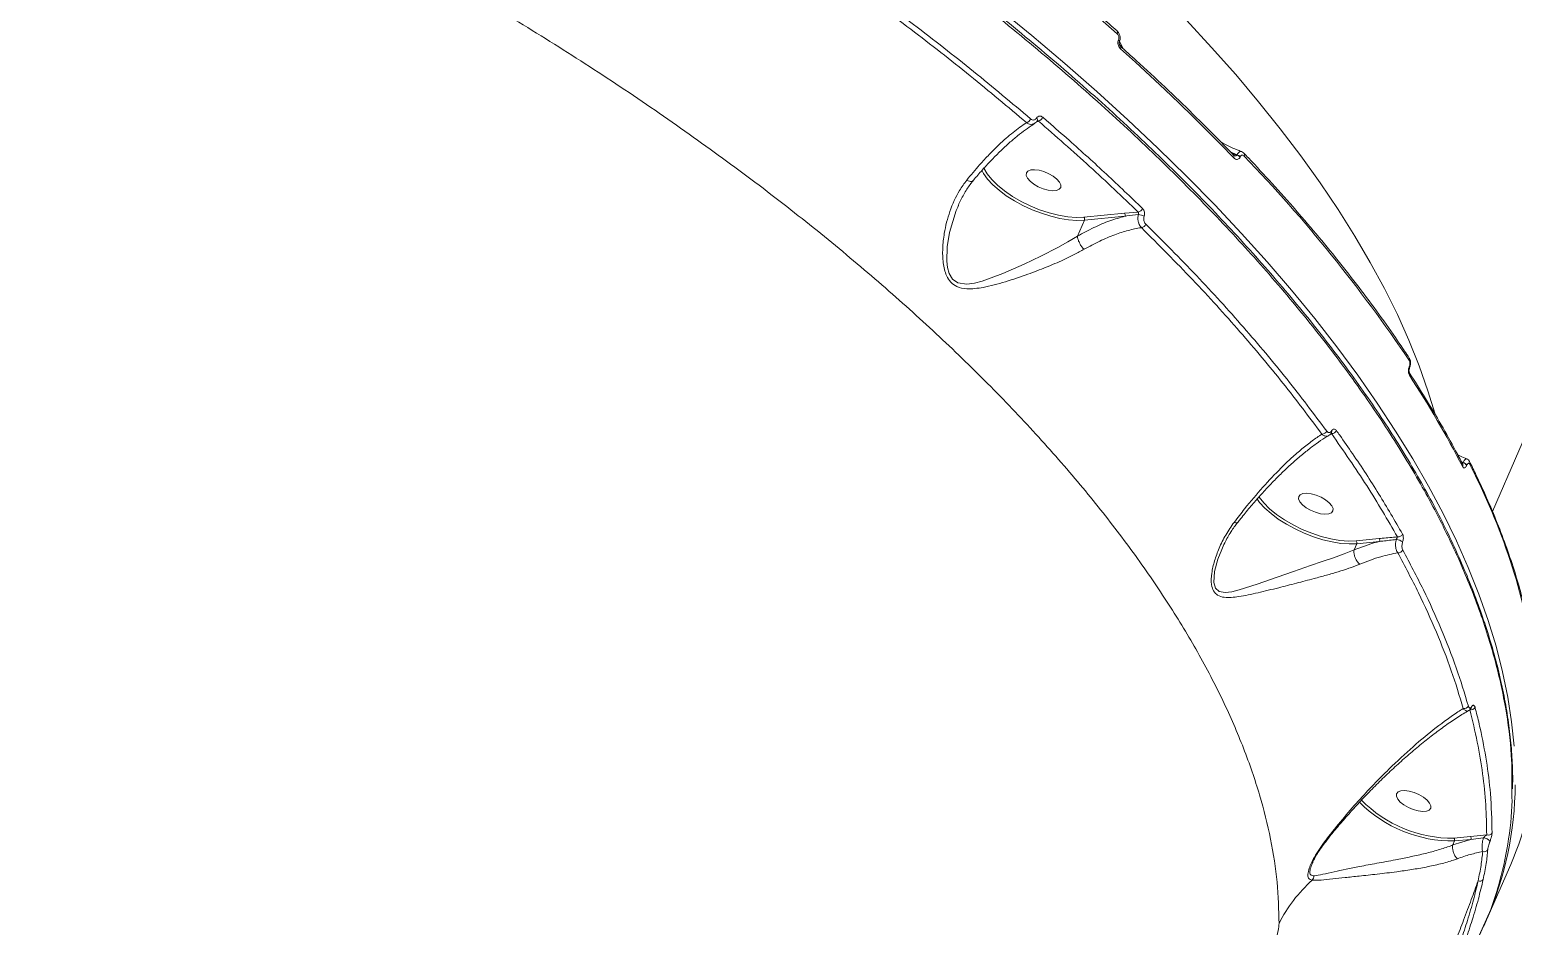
# Model space of a CAD drawing. Header units: millimetres. Extents: x -11024 to 8278, y -7837 to 5770.
# Drawn here: x 3873.3 to 4232.2, y 1298.4 to 1515.4 of the extents above; entities that cross this region are included whole.
import ezdxf

# ---------------------------------------------------------------- set-up
doc = ezdxf.new("R2010")
doc.units = ezdxf.units.MM
doc.layers.add('DIKOM_ОБЪЕКТ', color=7, linetype='Continuous')

msp = doc.modelspace()

# ---------------------------------------------------------------- linework, layer by layer
at = {"layer": 'DIKOM_ОБЪЕКТ', "color": 7, "linetype": 'Continuous', "lineweight": 15}
for p, q in [((4227.154, 1398.799), (4343.606, 1667.692)), ((4136.697, 1512.937), (4136.709, 1512.964)), ((4136.922, 1512.46), (4136.934, 1512.487)), ((4137.001, 1512.474), (4137.401, 1511.599)), ((4137.401, 1511.599), (4137.804, 1510.864)), ((4117.343, 1493.312), (4116.621, 1492.921)), ((4165.389, 1485.127), (4163.735, 1485.892)), ((4164.162, 1485.452), (4165.353, 1485.042)), ((4165.353, 1485.042), (4165.389, 1485.127)), ((4166.141, 1484.675), (4166.104, 1484.59)), ((4098.036, 1472.875), (4097.898, 1472.592)), ((4126.772, 1465.439), (4128.457, 1469.328)), ((4128.328, 1470.021), (4138.126, 1470.989)), ((4138.254, 1470.296), (4128.457, 1469.328)), ((4138.126, 1470.989), (4141.424, 1471.293)), ((4207.05, 1433.861), (4207.069, 1433.906)), ((4207.107, 1433.572), (4207.127, 1433.618)), ((4188.226, 1417.658), (4187.877, 1417.47)), ((4220.076, 1410.702), (4219.59, 1410.951)), ((4219.69, 1410.758), (4220.047, 1410.636)), ((4220.047, 1410.636), (4220.076, 1410.702)), ((4220.961, 1410.071), (4220.933, 1410.005)), ((4193.679, 1389.554), (4193.68, 1389.558)), ((4193.68, 1389.558), (4194.317, 1391.029)), ((4194.189, 1391.722), (4199.724, 1392.269)), ((4199.852, 1391.576), (4194.317, 1391.029)), ((4222.095, 1351.374), (4222.087, 1351.36)), ((4217.555, 1318.126), (4217.556, 1318.129)), ((4217.556, 1318.129), (4221.947, 1319.485)), ((4217.556, 1318.129), (4217.974, 1319.092)), ((4217.846, 1319.785), (4221.819, 1320.178)), ((4221.947, 1319.485), (4217.974, 1319.092)), ((4221.819, 1320.178), (4225.772, 1320.546)), ((4224.99, 1319.825), (4221.947, 1319.485)), ((4225.839, 1300.143), (4231.579, 1313.398)), ((4225.044, 1298.446), (4226.442, 1301.728)), ((4226.751, 1302.549), (4226.767, 1302.591))]:
    msp.add_line(p, q, dxfattribs=at)
at = {"layer": 'DIKOM_ОБЪЕКТ', "color": 7, "linetype": 'Continuous', "lineweight": 15, "flags": 128}
for points in [[(4136.383, 1514.429), (4130.904, 1519.24), (4125.306, 1524.034), (4119.589, 1528.81), (4113.758, 1533.566), (4107.814, 1538.299), (4101.76, 1543.008), (4095.597, 1547.69), (4089.33, 1552.344)], [(4107.502, 1520.727), (4115.726, 1514.001), (4123.718, 1507.235), (4131.472, 1500.435), (4138.981, 1493.607), (4146.238, 1486.757), (4153.238, 1479.891), (4159.974, 1473.013), (4166.441, 1466.13), (4172.634, 1459.249), (4178.547, 1452.373), (4184.175, 1445.511), (4189.513, 1438.666), (4194.557, 1431.845), (4199.304, 1425.054), (4203.747, 1418.298), (4207.885, 1411.583), (4211.714, 1404.915), (4215.229, 1398.3), (4218.429, 1391.742), (4221.311, 1385.248), (4223.872, 1378.822), (4226.11, 1372.471), (4228.023, 1366.2), (4229.609, 1360.013), (4230.868, 1353.917), (4231.798, 1347.916), (4232.399, 1342.015)], [(4153.126, 1517.685), (4159.227, 1511.106), (4165.05, 1504.529), (4170.59, 1497.961), (4175.841, 1491.408), (4180.8, 1484.876), (4185.461, 1478.372), (4189.82, 1471.9), (4193.873, 1465.468), (4197.616, 1459.081), (4201.045, 1452.745), (4204.158, 1446.466), (4206.952, 1440.25), (4209.423, 1434.103), (4211.57, 1428.03), (4213.297, 1422.374)], [(4164.562, 1484.402), (4161.349, 1487.713), (4158.074, 1491.021), (4154.739, 1494.327), (4151.343, 1497.63), (4147.887, 1500.93), (4144.372, 1504.225), (4140.799, 1507.514), (4137.168, 1510.798)], [(4116.903, 1494.024), (4116.988, 1493.916), (4117.054, 1493.808), (4117.099, 1493.703), (4117.121, 1493.604), (4117.121, 1493.514), (4117.098, 1493.435), (4117.087, 1493.413)], [(4128.457, 1469.328), (4126.64, 1469.268), (4124.645, 1469.408), (4122.516, 1469.746), (4120.299, 1470.274), (4118.04, 1470.981), (4115.789, 1471.852), (4113.595, 1472.867), (4111.504, 1474.006), (4109.561, 1475.243), (4107.809, 1476.552), (4106.284, 1477.905), (4105.021, 1479.272), (4104.046, 1480.624), (4103.619, 1481.394)], [(4104.101, 1482.034), (4104.162, 1481.896), (4104.943, 1480.54), (4106.05, 1479.148), (4107.458, 1477.751), (4109.133, 1476.384), (4111.034, 1475.08), (4113.116, 1473.87), (4115.329, 1472.782), (4117.62, 1471.844), (4119.934, 1471.077), (4122.215, 1470.499), (4124.409, 1470.126), (4126.463, 1469.965), (4128.328, 1470.021)], [(4114.432, 1480.743), (4114.405, 1480.153), (4114.716, 1479.469), (4115.339, 1478.746), (4116.225, 1478.044), (4117.302, 1477.418), (4118.482, 1476.921), (4119.669, 1476.591), (4120.768, 1476.455), (4121.69, 1476.526), (4122.36, 1476.796), (4122.723, 1477.245), (4122.75, 1477.835), (4122.44, 1478.519), (4121.816, 1479.241), (4120.93, 1479.944), (4119.854, 1480.569), (4118.674, 1481.067), (4117.486, 1481.397), (4116.387, 1481.532), (4115.465, 1481.462), (4114.796, 1481.192), (4114.432, 1480.743)], [(4097.898, 1472.592), (4097.46, 1471.696), (4095.853, 1466.323), (4095.283, 1462.85), (4095.188, 1459.367), (4095.361, 1457.861), (4095.743, 1456.441), (4096.583, 1455.006), (4097.845, 1454.132), (4100.049, 1453.847), (4101.863, 1454.104), (4103.703, 1454.59), (4108.712, 1456.416), (4113.85, 1458.69), (4117.951, 1460.638), (4122.016, 1462.712), (4124.454, 1464.051), (4126.769, 1465.432), (4126.771, 1465.433), (4126.771, 1465.433)], [(4194.317, 1391.029), (4192.493, 1390.969), (4190.491, 1391.111), (4188.353, 1391.452), (4186.126, 1391.984), (4183.86, 1392.697), (4181.601, 1393.574), (4179.401, 1394.596), (4177.305, 1395.742), (4175.361, 1396.986), (4173.61, 1398.302), (4172.089, 1399.661), (4170.833, 1401.033), (4170.16, 1401.933)], [(4170.684, 1402.419), (4170.762, 1402.302), (4171.86, 1400.905), (4173.262, 1399.503), (4174.934, 1398.13), (4176.836, 1396.818), (4178.921, 1395.601), (4181.14, 1394.506), (4183.438, 1393.561), (4185.76, 1392.788), (4188.051, 1392.206), (4190.254, 1391.829), (4192.316, 1391.667), (4194.189, 1391.722)], [(4180.293, 1402.444), (4180.266, 1401.854), (4180.576, 1401.17), (4181.2, 1400.448), (4182.086, 1399.745), (4183.162, 1399.12), (4184.342, 1398.622), (4185.53, 1398.292), (4186.629, 1398.157), (4187.55, 1398.227), (4188.22, 1398.497), (4188.583, 1398.946), (4188.611, 1399.536), (4188.3, 1400.22), (4187.677, 1400.943), (4186.791, 1401.645), (4185.714, 1402.271), (4184.534, 1402.768), (4183.347, 1403.098), (4182.248, 1403.234), (4181.326, 1403.163), (4180.656, 1402.893), (4180.293, 1402.444)], [(4161.675, 1389.59), (4160.749, 1387.268), (4159.962, 1384.3), (4159.782, 1381.675), (4160.166, 1380.292), (4161.019, 1379.479), (4162.543, 1379.209), (4164.143, 1379.405), (4165.852, 1379.832), (4170.25, 1381.252), (4175.044, 1382.951), (4179.034, 1384.335), (4183.18, 1385.747), (4185.957, 1386.688), (4188.702, 1387.638), (4191.287, 1388.584), (4193.678, 1389.554), (4193.679, 1389.554), (4193.679, 1389.554)], [(4203.95, 1330.507), (4203.922, 1329.917), (4204.233, 1329.233), (4204.856, 1328.51), (4205.742, 1327.808), (4206.819, 1327.183), (4207.998, 1326.685), (4209.186, 1326.355), (4210.285, 1326.22), (4211.207, 1326.29), (4211.877, 1326.56), (4212.24, 1327.009), (4212.267, 1327.599), (4211.957, 1328.283), (4211.333, 1329.005), (4210.447, 1329.708), (4209.371, 1330.333), (4208.191, 1330.831), (4207.003, 1331.161), (4205.904, 1331.296), (4204.982, 1331.226), (4204.313, 1330.956), (4203.95, 1330.507)], [(4226.442, 1301.728), (4218.732, 1284.431), (4210.688, 1267.282), (4202.311, 1250.286), (4193.604, 1233.448), (4184.569, 1216.774), (4175.21, 1200.268), (4165.529, 1183.935), (4155.529, 1167.781), (4145.214, 1151.81), (4134.585, 1136.027), (4123.647, 1120.436), (4112.403, 1105.044), (4100.856, 1089.853), (4089.01, 1074.869), (4076.868, 1060.097)], [(4077.177, 1060.918), (4089.319, 1075.69), (4101.165, 1090.674), (4112.712, 1105.865), (4123.956, 1121.258), (4134.894, 1136.848), (4145.523, 1152.631), (4155.838, 1168.602), (4165.838, 1184.756), (4175.519, 1201.089), (4184.878, 1217.595), (4193.912, 1234.27), (4202.619, 1251.107), (4210.997, 1268.103), (4219.041, 1285.252), (4226.751, 1302.549)], [(4226.449, 1301.856), (4226.454, 1301.815), (4226.442, 1301.728)], [(4226.455, 1301.761), (4226.5, 1301.916), (4226.515, 1302.007)]]:
    msp.add_lwpolyline(points, dxfattribs=at)
at = {"layer": 'DIKOM_ОБЪЕКТ', "color": 7, "linetype": 'Continuous', "lineweight": 15}
for centre, radius, start, end in [((4135.901, 1514.744), 0.575, 326.8728, 37.6773), ((4136.46, 1512.534), 0.467, 350.74301, 59.58766), ((4136.469, 1512.559), 0.471, 351.34614, 59.37089), ((4136.692, 1511.113), 0.571, 326.58742, 38.12142), ((4113.965, 1494.448), 1.615, 288.019, 337.22288), ((4116.921, 1494.825), 1.57, 285.58167, 337.57993), ((4164.015, 1484.711), 0.628, 330.56439, 36.03625), ((4164.751, 1483.19), 1.947, 45.97522, 71.99574), ((4164.788, 1483.276), 1.946, 45.95179, 71.99247), ((4166.598, 1485.106), 0.607, 329.3264, 37.38999), ((3906.367, 1233.542), 362.106, 33.85956, 43.93713), ((4141.18, 1472.718), 1.445, 279.70418, 337.01212), ((4127.865, 1469.577), 0.642, 337.19608, 43.78123), ((4137.663, 1470.545), 0.641, 337.16318, 43.81413), ((4141.554, 1468.159), 2.501, 57.27826, 90.79974), ((4141.958, 1468.948), 1.462, 281.35777, 336.58541), ((4206.445, 1435.599), 0.689, 333.59746, 30.67853), ((4206.444, 1432.096), 0.687, 333.48801, 30.59092), ((4206.813, 1433.664), 0.308, 342.24974, 39.82772), ((4206.832, 1433.709), 0.309, 342.78665, 39.72401), ((4002.379, 1297.805), 244.634, 27.19797, 33.20895), ((4185.904, 1418.811), 1.274, 270.03507, 335.0771), ((4187.856, 1418.102), 0.435, 335.09779, 31.79062), ((4188.281, 1418.916), 1.259, 267.53336, 335.25563), ((4219.613, 1409.089), 1.607, 34.76286, 74.31658), ((4219.64, 1409.153), 1.609, 34.78805, 74.29139), ((4220.949, 1410.633), 0.711, 334.39764, 25.91171), ((4219.312, 1409.927), 0.72, 334.73448, 25.57475), ((4083.327, 1338.238), 155.928, 8.87072, 27.53639), ((4204.334, 1393.873), 1.199, 262.6193, 334.39539), ((4193.725, 1391.278), 0.642, 337.1838, 43.75538), ((4199.26, 1391.825), 0.642, 337.19908, 43.74009), ((4203.795, 1389.397), 2.625, 51.16822, 87.67301), ((4204.381, 1390.015), 1.2, 264.36243, 334.17203), ((4220.355, 1352.238), 1.114, 257.51128, 333.14112), ((4221.951, 1351.944), 1.109, 254.94438, 333.20662), ((4221.741, 1351.546), 0.394, 334.12164, 6.81189), ((4154.621, 1346.436), 83.75, 336.76594, 356.06344), ((4147.784, 1333.517), 84.89, 336.84956, 359.42364), ((4217.487, 1350.656), 31.567, 224.55318, 270.88287), ((4217.324, 1350.236), 30.455, 224.05111, 270.98158), ((4226.134, 1321.524), 1.042, 249.69154, 332.63932), ((4217.382, 1319.341), 0.642, 337.1838, 43.75538), ((4221.355, 1319.734), 0.642, 337.17905, 43.76013), ((4224.813, 1317.46), 2.372, 42.16749, 85.73667), ((4225.139, 1317.515), 1.035, 250.66234, 330.5748), ((4181.418, 1311.162), 2.636, 323.56019, 349.31287), ((4207.191, 1283.261), 35.397, 131.92794, 153.39872), ((4224.097, 1310.366), 1.021, 246.25415, 322.47578), ((4225.829, 1302.938), 1, 336.53088, 339.70003)]:
    msp.add_arc(centre, radius, start, end, dxfattribs=at)
for points, knots in [([(4231.852, 1331.422), (4231.866, 1334.21), (4231.897, 1340.728), (4230.47, 1351.463), (4227.796, 1363.502), (4223.861, 1375.769), (4218.758, 1388.199), (4212.541, 1400.747), (4205.112, 1413.616), (4196.443, 1426.775), (4186.536, 1440.183), (4175.608, 1453.547), (4163.721, 1466.821), (4150.957, 1479.963), (4137.106, 1493.187), (4122.172, 1506.451), (4106.181, 1519.707), (4089.68, 1532.511), (4072.778, 1544.834), (4055.586, 1556.661), (4037.619, 1568.332), (4018.905, 1579.802), (3999.489, 1591.03), (3979.526, 1601.917), (3959.067, 1612.424), (3938.174, 1622.516), (3916.774, 1632.22), (3894.921, 1641.484), (3872.682, 1650.266), (3850.546, 1658.372), (3828.588, 1665.789), (3806.874, 1672.522), (3785.051, 1678.678), (3763.191, 1684.217), (3741.379, 1689.085), (3721.343, 1692.987), (3708.752, 1694.997), (3703.183, 1695.886)], [0, 0, 0, 0, 0.0220395, 0.0515327, 0.0810498, 0.110543, 0.1392036, 0.1678862, 0.1965469, 0.2260401, 0.2555572, 0.2850504, 0.3137111, 0.3423938, 0.3710544, 0.4005474, 0.4300647, 0.4595577, 0.4871864, 0.514835, 0.5424636, 0.5708353, 0.5992285, 0.6276002, 0.656261, 0.6849437, 0.7136043, 0.7430976, 0.7726147, 0.8021081, 0.8307687, 0.8594515, 0.8881121, 0.9176055, 0.9471227, 0.9766159, 1, 1, 1, 1]), ([(4232.029, 1331.689), (4232.047, 1332.883), (4232.093, 1335.863), (4231.828, 1340.74), (4231.276, 1346.302), (4230.417, 1351.962), (4229.265, 1357.717), (4227.815, 1363.569), (4226.067, 1369.522), (4224.02, 1375.569), (4221.684, 1381.692), (4219.064, 1387.865), (4216.17, 1394.069), (4213.004, 1400.303), (4209.564, 1406.568), (4205.851, 1412.866), (4201.864, 1419.2), (4197.603, 1425.572), (4193.065, 1431.982), (4188.251, 1438.433), (4183.156, 1444.926), (4177.782, 1451.463), (4172.142, 1458.026), (4166.259, 1464.588), (4160.152, 1471.125), (4153.832, 1477.628), (4147.295, 1484.102), (4140.54, 1490.549), (4133.564, 1496.972), (4126.365, 1503.372), (4118.943, 1509.751), (4111.295, 1516.11), (4103.417, 1522.452), (4095.307, 1528.779), (4086.98, 1535.079), (4078.473, 1541.324), (4069.814, 1547.49), (4061.017, 1553.57), (4052.076, 1559.569), (4042.99, 1565.488), (4033.758, 1571.327), (4024.38, 1577.086), (4014.858, 1582.765), (4005.19, 1588.365), (3995.378, 1593.884), (3985.419, 1599.323), (3975.325, 1604.677), (3965.123, 1609.93), (3954.844, 1615.066), (3944.51, 1620.074), (3934.124, 1624.954), (3923.686, 1629.705), (3913.195, 1634.327), (3902.652, 1638.822), (3892.057, 1643.189), (3881.411, 1647.427), (3870.712, 1651.537), (3859.962, 1655.518), (3849.165, 1659.368), (3838.346, 1663.079), (3827.538, 1666.639), (3816.771, 1670.037), (3806.052, 1673.271), (3795.38, 1676.344), (3784.755, 1679.254), (3774.176, 1682.002), (3763.644, 1684.587), (3753.159, 1687.011), (3742.722, 1689.272), (3732.332, 1691.372), (3721.994, 1693.303), (3712.425, 1694.964), (3706.349, 1695.9), (3703.665, 1696.313)], [0, 0, 0, 0, 0.0094077, 0.0234759, 0.0375496, 0.0516398, 0.0657619, 0.0799312, 0.0941627, 0.1084717, 0.1228261, 0.1371271, 0.1513569, 0.1655334, 0.1796719, 0.1937879, 0.2078976, 0.2220155, 0.2361532, 0.2503267, 0.264552, 0.2788449, 0.2932013, 0.3075359, 0.3217851, 0.3359737, 0.3501177, 0.3642335, 0.378337, 0.3924445, 0.4065668, 0.4207201, 0.43492, 0.4491828, 0.4635204, 0.477859, 0.4920988, 0.5062929, 0.5204522, 0.5345889, 0.5487143, 0.5628396, 0.5769742, 0.5911282, 0.6053129, 0.6195398, 0.6338199, 0.6481184, 0.6623743, 0.6765814, 0.6907509, 0.7048943, 0.7190234, 0.7331492, 0.7472821, 0.7614309, 0.7756066, 0.7898213, 0.8040855, 0.8183882, 0.8326642, 0.8468852, 0.8610655, 0.8752172, 0.8893511, 0.9034786, 0.9176113, 0.9317562, 0.9459252, 0.9601293, 0.9743798, 0.9886794, 1, 1, 1, 1]), ([(4175.541, 1299.111), (4175.457, 1302.436), (4175.29, 1309.088), (4173.651, 1319.502), (4170.978, 1330.298), (4167.131, 1341.491), (4162.122, 1353.039), (4156.055, 1364.691), (4148.979, 1376.404), (4140.958, 1388.136), (4131.862, 1400.075), (4121.678, 1412.19), (4110.414, 1424.441), (4098.316, 1436.561), (4085.444, 1448.511), (4071.874, 1460.257), (4057.388, 1471.987), (4041.999, 1483.659), (4025.738, 1495.229), (4008.953, 1506.448), (3991.715, 1517.286), (3974.097, 1527.721), (3955.825, 1537.916), (3936.934, 1547.824), (3917.477, 1557.403), (3897.863, 1566.449), (3878.161, 1574.942), (3858.442, 1582.876), (3838.401, 1590.372), (3818.097, 1597.382), (3797.592, 1603.873), (3778.756, 1609.282), (3761.609, 1613.792), (3751.331, 1616.2), (3746.187, 1617.405)], [0, 0, 0, 0, 0.0311783, 0.0623808, 0.0935593, 0.1256441, 0.1577551, 0.18984, 0.22102, 0.2522242, 0.2834046, 0.3154896, 0.3476008, 0.3796861, 0.4108888, 0.4421158, 0.4733187, 0.5054255, 0.5375585, 0.5696654, 0.6009196, 0.6321977, 0.6634522, 0.6956101, 0.7277938, 0.7599519, 0.791284, 0.8226406, 0.8539727, 0.8862091, 0.9184709, 0.9507073, 0.9753303, 1, 1, 1, 1]), ([(4136.356, 1515.095), (4135.08, 1516.224), (4131.378, 1519.499), (4125.086, 1524.897), (4117.415, 1531.276), (4109.537, 1537.616), (4101.461, 1543.913), (4094.701, 1549.028), (4090.619, 1552.038), (4089.343, 1552.978)], [0, 0, 0, 0, 0.08798406, 0.25518813, 0.42239023, 0.58958426, 0.75677315, 0.92395829, 1, 1, 1, 1]), ([(4048.272, 1544.296), (4051.045, 1542.436), (4059.157, 1536.995), (4072.207, 1527.814), (4087.236, 1516.674), (4101.74, 1505.345), (4110.882, 1497.663), (4115.453, 1493.823)], [0, 0, 0, 0, 0.1144529, 0.3347646, 0.5550749, 0.7775377, 1, 1, 1, 1]), ([(4114.464, 1492.912), (4109.948, 1496.707), (4100.917, 1504.297), (4086.503, 1515.566), (4071.468, 1526.72), (4058.348, 1535.952), (4050.204, 1541.415), (4047.437, 1543.271)], [0, 0, 0, 0, 0.2203099, 0.4406204, 0.6630833, 0.885546, 1, 1, 1, 1]), ([(4136.922, 1512.493), (4136.942, 1512.53), (4137.066, 1512.757), (4137.132, 1513.279), (4137.054, 1514.008), (4136.785, 1514.664), (4136.469, 1514.955), (4136.34, 1515.074)], [0, 0, 0, 0, 0.0449901, 0.2790587, 0.5332939, 0.8099073, 1, 1, 1, 1]), ([(4136.709, 1512.964), (4136.741, 1513.06), (4136.804, 1513.252), (4136.802, 1513.589), (4136.726, 1513.924), (4136.582, 1514.222), (4136.446, 1514.363), (4136.383, 1514.429)], [0, 0, 0, 0, 0.1951873, 0.390052, 0.593294, 0.8110912, 1, 1, 1, 1]), ([(4137.168, 1510.798), (4137.076, 1510.894), (4136.88, 1511.099), (4136.671, 1511.531), (4136.559, 1512.019), (4136.555, 1512.513), (4136.65, 1512.796), (4136.697, 1512.937)], [0, 0, 0, 0, 0.1890387, 0.4045541, 0.6068871, 0.8033807, 1, 1, 1, 1]), ([(4137.138, 1511.473), (4137.122, 1511.486), (4137.081, 1511.52), (4136.983, 1511.667), (4136.905, 1511.872), (4136.869, 1512.078), (4136.869, 1512.251), (4136.893, 1512.384), (4136.913, 1512.436), (4136.922, 1512.459)], [0, 0, 0, 0, 0.1192049, 0.3199208, 0.5084459, 0.6576818, 0.784606, 0.9005658, 1, 1, 1, 1]), ([(4136.981, 1511.693), (4137.091, 1511.682), (4137.251, 1511.665), (4137.365, 1511.615), (4137.401, 1511.599)], [0, 0, 0, 0, 0.685546, 1, 1, 1, 1]), ([(4164.523, 1485.08), (4163.419, 1486.222), (4160.217, 1489.533), (4154.736, 1495.008), (4148.004, 1501.497), (4142.112, 1506.982), (4138.434, 1510.299), (4137.141, 1511.465)], [0, 0, 0, 0, 0.1293327, 0.3751352, 0.6209371, 0.8667235, 1, 1, 1, 1]), ([(4115.453, 1493.823), (4115.576, 1493.737), (4115.821, 1493.566), (4116.227, 1493.527), (4116.595, 1493.661), (4116.806, 1493.872), (4116.893, 1494.008), (4116.903, 1494.024)], [0, 0, 0, 0, 0.2486982, 0.497539, 0.7389242, 0.9703117, 1, 1, 1, 1]), ([(4116.415, 1492.74), (4116.611, 1492.873), (4116.879, 1493.054), (4117.023, 1493.348), (4117.062, 1493.427)], [0, 0, 0, 0, 0.7310739, 1, 1, 1, 1]), ([(4116.903, 1494.024), (4117.002, 1494.149), (4117.194, 1494.392), (4117.59, 1494.524), (4118, 1494.487), (4118.249, 1494.313), (4118.373, 1494.226)], [0, 0, 0, 0, 0.2591807, 0.502102, 0.7510805, 1, 1, 1, 1]), ([(4117.083, 1493.404), (4117.09, 1493.416), (4117.105, 1493.44), (4117.102, 1493.435), (4117.1, 1493.433)], [0, 0, 0, 0, 0.4738893, 1, 1, 1, 1]), ([(4117.343, 1493.312), (4117.318, 1493.349), (4117.269, 1493.421), (4117.181, 1493.464), (4117.119, 1493.437), (4117.093, 1493.425)], [0, 0, 0, 0, 0.3759931, 0.7339196, 1, 1, 1, 1]), ([(4141.424, 1471.293), (4137.577, 1474.975), (4129.875, 1482.346), (4121.523, 1489.654), (4117.343, 1493.312)], [0, 0, 0, 0, 0.4994521, 1, 1, 1, 1]), ([(4118.373, 1494.226), (4118.802, 1493.855), (4120.95, 1491.999), (4126.176, 1487.406), (4133.887, 1480.425), (4139.635, 1474.911), (4142.511, 1472.153)], [0, 0, 0, 0, 0.0507653, 0.2538559, 0.6266962, 1, 1, 1, 1]), ([(4099.977, 1479.001), (4101.018, 1480.255), (4102.853, 1482.465), (4105.452, 1485.269), (4108.186, 1487.996), (4111.278, 1490.741), (4113.394, 1492.183), (4114.464, 1492.912)], [0, 0, 0, 0, 0.2022582, 0.3564052, 0.5119908, 0.7532478, 1, 1, 1, 1]), ([(4101.499, 1478.83), (4101.624, 1478.983), (4102.455, 1479.999), (4103.997, 1481.74), (4106.115, 1484.028), (4108.218, 1486.134), (4110.283, 1488.051), (4112.289, 1489.76), (4114.193, 1491.214), (4115.562, 1492.172), (4116.242, 1492.562), (4116.372, 1492.636)], [0, 0, 0, 0, 0.02341713, 0.15549189, 0.28908789, 0.42404339, 0.56002971, 0.6965649, 0.83287884, 0.96816285, 1, 1, 1, 1]), ([(4116.337, 1492.714), (4116.173, 1492.636), (4115.801, 1492.458), (4115.125, 1492.519), (4114.684, 1492.781), (4114.464, 1492.912)], [0, 0, 0, 0, 0.2837088, 0.6434272, 1, 1, 1, 1]), ([(4166.453, 1485.924), (4166.258, 1485.998), (4164.719, 1486.584), (4163.056, 1487.349), (4161.649, 1488.119), (4161.485, 1488.209)], [0, 0, 0, 0, 0.1138997, 0.8968291, 1, 1, 1, 1]), ([(4165.389, 1485.127), (4165.427, 1485.2), (4165.55, 1485.442), (4165.796, 1485.754), (4166.117, 1485.946), (4166.346, 1485.996), (4166.443, 1485.914), (4166.447, 1485.91)], [0, 0, 0, 0, 0.1225423, 0.4033068, 0.6724191, 0.9838408, 1, 1, 1, 1]), ([(4167.07, 1485.462), (4167.018, 1485.523), (4166.849, 1485.722), (4166.61, 1485.827), (4166.444, 1485.899)], [0, 0, 0, 0, 0.3080806, 1, 1, 1, 1]), ([(4164.609, 1485.006), (4164.611, 1485.003), (4164.614, 1484.997), (4164.55, 1485.061), (4164.519, 1485.093)], [0, 0, 0, 0, 0.5108417, 1, 1, 1, 1]), ([(4166.104, 1484.59), (4166.077, 1484.534), (4165.984, 1484.341), (4165.753, 1484.109), (4165.4, 1483.988), (4164.978, 1484.05), (4164.709, 1484.278), (4164.562, 1484.402)], [0, 0, 0, 0, 0.0796417, 0.2757724, 0.4707665, 0.7105473, 1, 1, 1, 1]), ([(4164.625, 1485.001), (4164.724, 1484.97), (4164.9, 1484.914), (4165.115, 1484.903), (4165.247, 1484.938), (4165.317, 1484.98), (4165.342, 1485.024), (4165.353, 1485.042)], [0, 0, 0, 0, 0.3817408, 0.6808249, 0.8045927, 0.9179131, 1, 1, 1, 1]), ([(4167.12, 1484.796), (4167.022, 1484.879), (4166.85, 1485.026), (4166.581, 1485.063), (4166.363, 1484.983), (4166.218, 1484.835), (4166.159, 1484.712), (4166.141, 1484.675)], [0, 0, 0, 0, 0.302592, 0.5346217, 0.725422, 0.9170226, 1, 1, 1, 1]), ([(4207.037, 1435.951), (4206.288, 1437.075), (4204.116, 1440.334), (4200.315, 1445.754), (4195.548, 1452.214), (4190.514, 1458.694), (4185.222, 1465.19), (4179.676, 1471.697), (4173.979, 1478.095), (4169.724, 1482.688), (4167.427, 1485.11), (4167.08, 1485.475)], [0, 0, 0, 0, 0.0688533, 0.1997285, 0.3306026, 0.4614718, 0.5923357, 0.7231932, 0.8540441, 0.9780028, 1, 1, 1, 1]), ([(4128.404, 1462.267), (4127.616, 1461.832), (4126.026, 1460.954), (4122.928, 1459.485), (4119.143, 1457.871), (4114.401, 1456.063), (4109.276, 1454.336), (4105.038, 1453.194), (4101.958, 1452.731), (4099.791, 1452.648), (4097.737, 1453.035), (4096.063, 1454.233), (4094.848, 1456.182), (4094.189, 1459.039), (4094.103, 1462.524), (4094.563, 1466.749), (4095.802, 1471.543), (4097.722, 1475.879), (4099.389, 1478.186), (4099.977, 1479.001)], [0, 0, 0, 0, 0.0443375, 0.0895889, 0.1599537, 0.2324671, 0.3225, 0.4152103, 0.4503598, 0.4859304, 0.5329423, 0.5664263, 0.5998052, 0.6530994, 0.7102638, 0.7686674, 0.8578793, 0.9497918, 1, 1, 1, 1]), ([(4097.867, 1472.62), (4097.946, 1472.829), (4098.377, 1473.976), (4099.416, 1475.856), (4100.555, 1477.726), (4101.338, 1478.619), (4101.512, 1478.817)], [0, 0, 0, 0, 0.0907013, 0.4987146, 0.8887007, 1, 1, 1, 1]), ([(4099.977, 1479.001), (4100.001, 1478.989), (4100.239, 1478.87), (4100.678, 1478.707), (4101.2, 1478.65), (4101.392, 1478.778), (4101.487, 1478.842)], [0, 0, 0, 0, 0.0348349, 0.349241, 0.6752838, 1, 1, 1, 1]), ([(4142.511, 1472.153), (4142.53, 1472.133), (4142.646, 1472.015), (4142.827, 1471.731), (4142.973, 1471.26), (4143.013, 1470.742), (4142.942, 1470.423), (4142.907, 1470.264)], [0, 0, 0, 0, 0.048837, 0.2870815, 0.5249513, 0.7625187, 1, 1, 1, 1]), ([(4126.772, 1465.439), (4128.083, 1466.156), (4130.723, 1467.601), (4134.583, 1469.223), (4137.057, 1469.946), (4138.254, 1470.296)], [0, 0, 0, 0, 0.3372082, 0.6791366, 1, 1, 1, 1]), ([(4141.519, 1470.661), (4140.578, 1470.563), (4139.489, 1470.45), (4138.401, 1470.314), (4138.254, 1470.296)], [0, 0, 0, 0, 0.86495698, 1, 1, 1, 1]), ([(4142.245, 1467.515), (4142.212, 1467.548), (4142.016, 1467.743), (4141.704, 1468.214), (4141.443, 1469.001), (4141.357, 1469.863), (4141.465, 1470.395), (4141.519, 1470.661)], [0, 0, 0, 0, 0.0479752, 0.2861657, 0.5242632, 0.7620547, 1, 1, 1, 1]), ([(4141.519, 1470.661), (4141.533, 1470.714), (4141.56, 1470.821), (4141.555, 1470.994), (4141.516, 1471.151), (4141.464, 1471.246), (4141.43, 1471.286), (4141.424, 1471.293)], [0, 0, 0, 0, 0.23681836, 0.47439837, 0.71244598, 0.95087743, 1, 1, 1, 1]), ([(4142.907, 1470.264), (4142.871, 1470.104), (4142.799, 1469.783), (4142.839, 1469.263), (4142.985, 1468.789), (4143.164, 1468.504), (4143.279, 1468.387), (4143.299, 1468.367)], [0, 0, 0, 0, 0.2377152, 0.4754672, 0.713734, 0.9520292, 1, 1, 1, 1]), ([(4143.299, 1468.367), (4147.448, 1464.211), (4155.745, 1455.898), (4167.097, 1443.362), (4177.687, 1430.799), (4183.935, 1422.449), (4187.06, 1418.274)], [0, 0, 0, 0, 0.2485963, 0.4971892, 0.7485932, 1, 1, 1, 1]), ([(4126.771, 1465.433), (4126.771, 1465.434), (4126.771, 1465.436), (4126.772, 1465.438), (4126.772, 1465.439)], [0, 0, 0, 0, 0.64364398, 1, 1, 1, 1]), ([(4128.404, 1462.267), (4128.375, 1462.293), (4128.249, 1462.407), (4127.951, 1462.722), (4127.528, 1463.294), (4127.126, 1464.043), (4126.843, 1464.803), (4126.795, 1465.223), (4126.771, 1465.433)], [0, 0, 0, 0, 0.035061, 0.1553027, 0.3664577, 0.5776333, 0.7887874, 1, 1, 1, 1]), ([(4142.245, 1467.515), (4142.207, 1467.509), (4141.16, 1467.343), (4139.041, 1466.887), (4135.699, 1465.815), (4132.134, 1464.327), (4129.653, 1462.957), (4128.404, 1462.267)], [0, 0, 0, 0, 0.0088979, 0.2417889, 0.4772787, 0.7368301, 1, 1, 1, 1]), ([(4185.905, 1417.537), (4182.824, 1421.656), (4176.662, 1429.893), (4166.153, 1442.379), (4154.801, 1454.934), (4146.431, 1463.321), (4142.245, 1467.515)], [0, 0, 0, 0, 0.2485942, 0.4971904, 0.7485945, 1, 1, 1, 1]), ([(4207.126, 1433.616), (4207.126, 1433.617), (4207.232, 1433.828), (4207.357, 1434.341), (4207.362, 1435.125), (4207.238, 1435.679), (4207.051, 1435.913), (4207.026, 1435.944)], [0, 0, 0, 0, 0.0006851, 0.3035044, 0.6108909, 0.9486552, 1, 1, 1, 1]), ([(4207.059, 1431.79), (4207.003, 1431.897), (4206.893, 1432.112), (4206.822, 1432.575), (4206.835, 1433.078), (4206.92, 1433.526), (4207.013, 1433.766), (4207.05, 1433.861)], [0, 0, 0, 0, 0.2150635, 0.4300315, 0.6447186, 0.8592293, 1, 1, 1, 1]), ([(4207.035, 1432.448), (4207.034, 1432.449), (4207.033, 1432.45), (4207.007, 1432.519), (4206.98, 1432.652), (4206.966, 1432.851), (4206.979, 1433.097), (4207.025, 1433.342), (4207.078, 1433.509), (4207.104, 1433.562), (4207.107, 1433.569)], [0, 0, 0, 0, 0.08394232, 0.19489452, 0.33376629, 0.47419744, 0.6404369, 0.81920142, 0.9761341, 1, 1, 1, 1]), ([(4219.962, 1410.238), (4219.394, 1411.335), (4217.747, 1414.518), (4214.803, 1419.824), (4211.081, 1426.129), (4208.376, 1430.352), (4207.035, 1432.446)], [0, 0, 0, 0, 0.14990446, 0.43480174, 0.71971115, 1, 1, 1, 1]), ([(4207.069, 1433.906), (4207.094, 1433.971), (4207.157, 1434.132), (4207.214, 1434.433), (4207.221, 1434.769), (4207.173, 1435.078), (4207.099, 1435.221), (4207.062, 1435.293)], [0, 0, 0, 0, 0.14223024, 0.35705561, 0.57164459, 0.7857121, 1, 1, 1, 1]), ([(4187.06, 1418.274), (4187.173, 1418.151), (4187.373, 1417.935), (4187.706, 1417.895), (4187.996, 1418.014), (4188.148, 1418.225), (4188.225, 1418.331)], [0, 0, 0, 0, 0.3292026, 0.5797328, 0.7885921, 1, 1, 1, 1]), ([(4187.584, 1417.261), (4187.657, 1417.298), (4187.916, 1417.428), (4188.135, 1417.678), (4188.233, 1417.902), (4188.243, 1417.923)], [0, 0, 0, 0, 0.2641802, 0.9296064, 1, 1, 1, 1]), ([(4188.225, 1418.331), (4188.306, 1418.442), (4188.466, 1418.661), (4188.772, 1418.782), (4189.093, 1418.729), (4189.31, 1418.544), (4189.413, 1418.405), (4189.424, 1418.389)], [0, 0, 0, 0, 0.2147612, 0.4258754, 0.6816677, 0.9641004, 1, 1, 1, 1]), ([(4188.226, 1417.658), (4188.235, 1417.724), (4188.251, 1417.84), (4188.234, 1417.882), (4188.227, 1417.9)], [0, 0, 0, 0, 0.5764166, 1, 1, 1, 1]), ([(4188.248, 1417.914), (4188.25, 1417.918), (4188.262, 1417.941), (4188.273, 1417.949), (4188.265, 1417.942), (4188.264, 1417.941)], [0, 0, 0, 0, 0.1319203, 0.87147112, 1, 1, 1, 1]), ([(4189.424, 1418.389), (4189.69, 1418.017), (4191.016, 1416.157), (4194.576, 1411.027), (4199.824, 1403.024), (4203.55, 1396.58), (4205.415, 1393.355)], [0, 0, 0, 0, 0.04414027, 0.22071849, 0.61001573, 1, 1, 1, 1]), ([(4164.658, 1396.181), (4165.511, 1397.294), (4167.834, 1400.325), (4171.658, 1404.824), (4175.449, 1408.833), (4178.591, 1411.831), (4181.121, 1414.037), (4183.581, 1415.983), (4185.13, 1417.019), (4185.905, 1417.537)], [0, 0, 0, 0, 0.1128034, 0.3073766, 0.5062345, 0.6280295, 0.7498286, 0.8749166, 1, 1, 1, 1]), ([(4165.548, 1396.171), (4165.777, 1396.469), (4166.739, 1397.717), (4168.466, 1399.805), (4170.734, 1402.436), (4173.045, 1404.956), (4175.381, 1407.356), (4177.723, 1409.611), (4180.047, 1411.694), (4182.331, 1413.588), (4184.538, 1415.25), (4186.3, 1416.468), (4187.269, 1417.031), (4187.58, 1417.212)], [0, 0, 0, 0, 0.029399, 0.1233117, 0.2196186, 0.3184253, 0.419667, 0.5230965, 0.628251, 0.734537, 0.8420352, 0.9491929, 1, 1, 1, 1]), ([(4187.563, 1417.245), (4187.455, 1417.183), (4187.162, 1417.015), (4186.612, 1417.064), (4186.165, 1417.298), (4185.941, 1417.504), (4185.905, 1417.537)], [0, 0, 0, 0, 0.2034993, 0.5537734, 0.9275676, 1, 1, 1, 1]), ([(4204.179, 1392.684), (4201.788, 1396.805), (4196.997, 1405.059), (4191.153, 1413.454), (4188.226, 1417.658)], [0, 0, 0, 0, 0.499273, 1, 1, 1, 1]), ([(4220.952, 1411.598), (4220.429, 1411.799), (4219.67, 1412.09), (4218.961, 1412.463), (4218.741, 1412.578)], [0, 0, 0, 0, 0.6908782, 1, 1, 1, 1]), ([(4219.642, 1410.487), (4219.68, 1410.474), (4219.768, 1410.444), (4219.89, 1410.467), (4219.971, 1410.524), (4220.018, 1410.579), (4220.036, 1410.613), (4220.047, 1410.636)], [0, 0, 0, 0, 0.2528058, 0.5775905, 0.7937439, 0.8613985, 1, 1, 1, 1]), ([(4220.076, 1410.702), (4220.123, 1410.794), (4220.257, 1411.059), (4220.496, 1411.391), (4220.754, 1411.608), (4220.878, 1411.569), (4220.934, 1411.552)], [0, 0, 0, 0, 0.1550551, 0.4463137, 0.7504313, 1, 1, 1, 1]), ([(4221.574, 1410.935), (4221.55, 1410.992), (4221.469, 1411.185), (4221.248, 1411.422), (4221.017, 1411.517), (4220.93, 1411.553)], [0, 0, 0, 0, 0.2078334, 0.7022132, 1, 1, 1, 1]), ([(4221.591, 1410.325), (4221.554, 1410.381), (4221.481, 1410.492), (4221.33, 1410.513), (4221.172, 1410.419), (4221.046, 1410.251), (4220.983, 1410.117), (4220.961, 1410.071)], [0, 0, 0, 0, 0.2288131, 0.4578338, 0.6785196, 0.8884077, 1, 1, 1, 1]), ([(4237.449, 1362.701), (4237.303, 1363.7), (4236.879, 1366.595), (4235.952, 1371.451), (4234.572, 1377.29), (4232.896, 1383.209), (4230.928, 1389.2), (4228.671, 1395.259), (4226.121, 1401.382), (4223.731, 1406.616), (4222.147, 1409.816), (4221.591, 1410.94)], [0, 0, 0, 0, 0.06529281, 0.18912439, 0.31299095, 0.43690366, 0.56085272, 0.68483335, 0.80883591, 0.93285622, 1, 1, 1, 1]), ([(4220.933, 1410.005), (4220.901, 1409.936), (4220.805, 1409.731), (4220.611, 1409.475), (4220.369, 1409.332), (4220.135, 1409.365), (4220.021, 1409.534), (4219.964, 1409.619)], [0, 0, 0, 0, 0.1082861, 0.3204553, 0.543043, 0.7715834, 1, 1, 1, 1]), ([(4195.082, 1386.076), (4194.989, 1386.038), (4194.168, 1385.697), (4192.469, 1385.069), (4189.825, 1384.223), (4186.971, 1383.397), (4183.56, 1382.47), (4179.65, 1381.453), (4175.064, 1380.284), (4170.349, 1379.117), (4166.607, 1378.305), (4163.965, 1377.992), (4162.198, 1377.996), (4160.683, 1378.413), (4159.618, 1379.493), (4159.068, 1381.318), (4159.178, 1383.892), (4159.878, 1386.911), (4161.031, 1390.03), (4162.582, 1393.181), (4163.963, 1395.177), (4164.658, 1396.181)], [0, 0, 0, 0, 0.005633, 0.0501952, 0.0960244, 0.1433438, 0.1917806, 0.2623073, 0.3349999, 0.4257392, 0.5191892, 0.5587286, 0.5987853, 0.643823, 0.6799321, 0.7160773, 0.7691283, 0.8232, 0.8784516, 0.9388508, 1, 1, 1, 1]), ([(4161.673, 1389.591), (4161.906, 1390.134), (4162.548, 1391.629), (4163.8, 1393.86), (4164.966, 1395.445), (4165.508, 1396.181)], [0, 0, 0, 0, 0.2339343, 0.643866, 1, 1, 1, 1]), ([(4164.658, 1396.181), (4164.691, 1396.17), (4164.921, 1396.089), (4165.261, 1396.041), (4165.516, 1396.076), (4165.537, 1396.174), (4165.538, 1396.178)], [0, 0, 0, 0, 0.0776496, 0.5374034, 0.9819147, 1, 1, 1, 1]), ([(4199.724, 1392.269), (4199.984, 1392.294), (4201.464, 1392.437), (4202.953, 1392.572), (4204.179, 1392.684)], [0, 0, 0, 0, 0.1757092, 1, 1, 1, 1]), ([(4203.901, 1392.019), (4203.922, 1392.066), (4203.946, 1392.12), (4203.995, 1392.231), (4204.05, 1392.359), (4204.116, 1392.519), (4204.158, 1392.624), (4204.175, 1392.673), (4204.179, 1392.684)], [0, 0, 0, 0, 0.16001467, 0.18640719, 0.39661136, 0.63997015, 0.91730514, 1, 1, 1, 1]), ([(4205.415, 1393.355), (4205.431, 1393.324), (4205.501, 1393.189), (4205.585, 1392.882), (4205.616, 1392.41), (4205.574, 1391.908), (4205.485, 1391.597), (4205.44, 1391.442)], [0, 0, 0, 0, 0.0733207, 0.3225009, 0.5551076, 0.7773903, 1, 1, 1, 1]), ([(4195.082, 1386.076), (4195.054, 1386.097), (4194.874, 1386.234), (4194.528, 1386.591), (4194.104, 1387.253), (4193.789, 1388.046), (4193.621, 1388.861), (4193.66, 1389.323), (4193.679, 1389.554)], [0, 0, 0, 0, 0.031968, 0.2048565, 0.4036881, 0.6024314, 0.8012335, 1, 1, 1, 1]), ([(4193.68, 1389.558), (4195.511, 1390.235), (4197.595, 1391.005), (4199.608, 1391.514), (4199.852, 1391.576)], [0, 0, 0, 0, 0.8785891, 1, 1, 1, 1]), ([(4203.901, 1392.019), (4202.814, 1391.909), (4201.466, 1391.772), (4200.114, 1391.608), (4199.852, 1391.576)], [0, 0, 0, 0, 0.805865, 1, 1, 1, 1]), ([(4204.263, 1388.821), (4204.226, 1388.873), (4204.063, 1389.097), (4203.843, 1389.615), (4203.706, 1390.406), (4203.711, 1391.244), (4203.837, 1391.759), (4203.901, 1392.019)], [0, 0, 0, 0, 0.0735022, 0.3198287, 0.5507774, 0.7734277, 1, 1, 1, 1]), ([(4205.44, 1391.442), (4205.395, 1391.284), (4205.305, 1390.969), (4205.262, 1390.46), (4205.291, 1389.979), (4205.374, 1389.663), (4205.445, 1389.524), (4205.461, 1389.492)], [0, 0, 0, 0, 0.2211396, 0.4418554, 0.6745157, 0.9251109, 1, 1, 1, 1]), ([(4205.461, 1389.492), (4207.169, 1386.278), (4210.586, 1379.848), (4214.857, 1370.343), (4218.548, 1360.942), (4220.415, 1354.804), (4221.349, 1351.735)], [0, 0, 0, 0, 0.2490976, 0.4981923, 0.7490971, 1, 1, 1, 1]), ([(4204.263, 1388.821), (4202.908, 1388.555), (4199.946, 1387.974), (4196.792, 1386.744), (4195.082, 1386.076)], [0, 0, 0, 0, 0.4574469, 1, 1, 1, 1]), ([(4220.114, 1351.151), (4219.19, 1354.191), (4217.341, 1360.27), (4213.676, 1369.625), (4209.412, 1379.13), (4205.979, 1385.591), (4204.263, 1388.821)], [0, 0, 0, 0, 0.2490968, 0.4981939, 0.7490973, 1, 1, 1, 1]), ([(4186.607, 1319.005), (4186.746, 1319.186), (4188.162, 1321.026), (4190.868, 1324.378), (4194.684, 1328.769), (4198.441, 1332.802), (4202.902, 1337.297), (4207.998, 1342.034), (4213.584, 1346.655), (4217.57, 1349.532), (4219.681, 1350.875), (4220.114, 1351.151)], [0, 0, 0, 0, 0.0115165, 0.116999, 0.2229794, 0.3292395, 0.4351039, 0.6083272, 0.782003, 0.9552819, 1, 1, 1, 1]), ([(4186.985, 1319.144), (4187.622, 1319.945), (4189.018, 1321.697), (4191.235, 1324.303), (4193.687, 1327.062), (4196.338, 1329.905), (4199.16, 1332.799), (4202.103, 1335.662), (4205.1, 1338.427), (4208.131, 1341.068), (4211.183, 1343.57), (4214.242, 1345.923), (4217.229, 1348.046), (4219.651, 1349.648), (4221.009, 1350.428), (4221.461, 1350.687)], [0, 0, 0, 0, 0.0517188, 0.1132448, 0.1792649, 0.2508187, 0.3297716, 0.4118822, 0.4967252, 0.5843006, 0.6742921, 0.7669372, 0.8615196, 0.9539659, 1, 1, 1, 1]), ([(4221.454, 1350.697), (4221.391, 1350.655), (4221.185, 1350.518), (4220.767, 1350.555), (4220.38, 1350.796), (4220.168, 1351.079), (4220.114, 1351.151)], [0, 0, 0, 0, 0.1315808, 0.4272954, 0.8547235, 1, 1, 1, 1]), ([(4221.349, 1351.735), (4221.422, 1351.552), (4221.53, 1351.279), (4221.762, 1351.219), (4221.935, 1351.312), (4222.06, 1351.467), (4222.119, 1351.571), (4222.132, 1351.592)], [0, 0, 0, 0, 0.44559727, 0.66231715, 0.83645153, 0.96571241, 1, 1, 1, 1]), ([(4221.466, 1350.69), (4221.487, 1350.698), (4221.656, 1350.769), (4221.869, 1351), (4222.014, 1351.265), (4222.078, 1351.382)], [0, 0, 0, 0, 0.0717575, 0.5898738, 1, 1, 1, 1]), ([(4225.772, 1320.546), (4225.736, 1322.972), (4225.663, 1327.823), (4224.867, 1335.336), (4223.61, 1343.001), (4222.312, 1348.25), (4221.663, 1350.874)], [0, 0, 0, 0, 0.2493125, 0.4986274, 0.7493126, 1, 1, 1, 1]), ([(4222.088, 1351.36), (4222.09, 1351.364), (4222.103, 1351.39), (4222.114, 1351.401), (4222.109, 1351.396), (4222.108, 1351.395)], [0, 0, 0, 0, 0.1225899, 0.8089687, 1, 1, 1, 1]), ([(4222.132, 1351.592), (4222.145, 1351.615), (4222.206, 1351.723), (4222.337, 1351.883), (4222.519, 1351.98), (4222.76, 1351.918), (4222.868, 1351.634), (4222.94, 1351.445)], [0, 0, 0, 0, 0.0349353, 0.1620305, 0.3362721, 0.5591822, 1, 1, 1, 1]), ([(4222.94, 1351.445), (4223.029, 1351.106), (4223.475, 1349.411), (4224.528, 1345.031), (4225.793, 1338.389), (4226.872, 1329.897), (4226.992, 1324.211), (4227.059, 1321.045)], [0, 0, 0, 0, 0.032167, 0.1608346, 0.4182077, 0.6759559, 1, 1, 1, 1]), ([(4226.751, 1302.549), (4227.407, 1304.445), (4229.175, 1309.553), (4230.985, 1318.307), (4231.985, 1326.066), (4231.873, 1330.576), (4231.852, 1331.422)], [0, 0, 0, 0, 0.2091604, 0.5635148, 0.9181384, 1, 1, 1, 1]), ([(4227.059, 1321.045), (4227.058, 1321.018), (4227.055, 1320.859), (4227.008, 1320.502), (4226.881, 1319.965), (4226.733, 1319.474), (4226.625, 1319.193), (4226.571, 1319.052)], [0, 0, 0, 0, 0.0639509, 0.3885705, 0.6456164, 0.8222597, 1, 1, 1, 1]), ([(4183.539, 1309.596), (4183.193, 1309.711), (4182.595, 1309.91), (4182.433, 1311.005), (4182.756, 1312.349), (4183.354, 1313.794), (4184.475, 1315.996), (4185.711, 1317.739), (4186.607, 1319.005)], [0, 0, 0, 0, 0.1914552, 0.331246, 0.4704884, 0.5823686, 0.6969298, 1, 1, 1, 1]), ([(4183.555, 1313.615), (4183.639, 1313.821), (4183.861, 1314.365), (4184.43, 1315.435), (4185.279, 1316.811), (4186.149, 1318.078), (4186.781, 1318.856), (4186.992, 1319.115)], [0, 0, 0, 0, 0.12831365, 0.33890633, 0.57951643, 0.85972369, 1, 1, 1, 1]), ([(4184.008, 1310.673), (4184.667, 1310.773), (4186.008, 1310.977), (4188.708, 1311.63), (4191.721, 1312.274), (4195.15, 1312.952), (4199.155, 1313.69), (4203.248, 1314.445), (4207.08, 1315.204), (4210.44, 1315.956), (4213.703, 1316.782), (4216.062, 1317.602), (4217.256, 1317.976), (4217.555, 1318.126), (4217.555, 1318.126)], [0, 0, 0, 0, 0.1058572, 0.2153368, 0.3127855, 0.4120257, 0.5248108, 0.6413428, 0.7237049, 0.8082091, 0.88937, 0.9734932, 0.9999859, 1, 1, 1, 1]), ([(4186.607, 1319.005), (4186.628, 1319.005), (4186.779, 1319.003), (4186.945, 1319.023), (4186.969, 1319.135), (4186.973, 1319.153)], [0, 0, 0, 0, 0.119471, 0.853614, 1, 1, 1, 1]), ([(4218.674, 1314.791), (4218.647, 1314.817), (4218.563, 1314.896), (4218.317, 1315.168), (4217.968, 1315.694), (4217.65, 1316.482), (4217.472, 1317.349), (4217.526, 1317.856), (4217.555, 1318.126)], [0, 0, 0, 0, 0.03430622, 0.10611344, 0.32211294, 0.53804985, 0.75398364, 1, 1, 1, 1]), ([(4224.796, 1316.538), (4224.73, 1316.818), (4224.61, 1317.332), (4224.645, 1318.283), (4224.774, 1319.122), (4224.916, 1319.586), (4224.99, 1319.825)], [0, 0, 0, 0, 0.3312166, 0.6077574, 0.7982655, 1, 1, 1, 1]), ([(4224.99, 1319.825), (4225.01, 1319.856), (4225.045, 1319.908), (4225.127, 1320.011), (4225.264, 1320.158), (4225.478, 1320.347), (4225.654, 1320.474), (4225.755, 1320.536), (4225.772, 1320.546)], [0, 0, 0, 0, 0.0727265, 0.1228459, 0.278979, 0.5490152, 0.9246908, 1, 1, 1, 1]), ([(4226.571, 1319.052), (4226.515, 1318.905), (4226.402, 1318.612), (4226.245, 1318.093), (4226.1, 1317.505), (4226.062, 1317.184), (4226.04, 1317.007)], [0, 0, 0, 0, 0.184908, 0.3685419, 0.6501091, 1, 1, 1, 1]), ([(4183.623, 1313.729), (4183.517, 1313.491), (4183.184, 1312.743), (4182.919, 1311.664), (4183.081, 1310.731), (4183.666, 1310.694), (4184.008, 1310.673)], [0, 0, 0, 0, 0.12013848, 0.37873536, 0.63571895, 1, 1, 1, 1]), ([(4218.674, 1314.791), (4218.363, 1314.68), (4217.096, 1314.228), (4214.614, 1313.528), (4211.171, 1312.772), (4207.59, 1312.153), (4203.581, 1311.582), (4199.258, 1311.065), (4195.063, 1310.619), (4191.463, 1310.226), (4188.346, 1309.897), (4185.546, 1309.543), (4184.207, 1309.579), (4183.539, 1309.596)], [0, 0, 0, 0, 0.0275978, 0.1121824, 0.1968234, 0.2807366, 0.364707, 0.4782452, 0.5919081, 0.6886515, 0.7854204, 0.8928601, 1, 1, 1, 1]), ([(4224.796, 1316.538), (4223.801, 1316.324), (4221.804, 1315.892), (4219.72, 1315.159), (4218.674, 1314.791)], [0, 0, 0, 0, 0.4978458, 1, 1, 1, 1]), ([(4223.686, 1309.432), (4223.95, 1310.724), (4224.482, 1313.327), (4224.691, 1315.463), (4224.796, 1316.538)], [0, 0, 0, 0, 0.4964755, 1, 1, 1, 1]), ([(4226.04, 1317.007), (4225.935, 1315.923), (4225.722, 1313.742), (4225.179, 1311.083), (4224.906, 1309.744)], [0, 0, 0, 0, 0.4964921, 1, 1, 1, 1]), ([(4223.686, 1309.432), (4223.157, 1307.961), (4222.101, 1305.02), (4220.302, 1300.238), (4218.439, 1295.409), (4216.549, 1290.615), (4214.554, 1285.65), (4212.475, 1280.567), (4210.341, 1275.434), (4208.179, 1270.316), (4206.019, 1265.285), (4203.879, 1260.377), (4202.5, 1257.284), (4201.812, 1255.74)], [0, 0, 0, 0, 0.103376, 0.206752, 0.2946091, 0.3827371, 0.4705934, 0.5587498, 0.6471835, 0.7353377, 0.8234673, 0.9118724, 1, 1, 1, 1]), ([(4202.421, 1255.483), (4203.19, 1257.005), (4204.73, 1260.054), (4207.07, 1264.92), (4209.394, 1269.927), (4211.672, 1275.043), (4213.87, 1280.195), (4215.95, 1285.318), (4217.876, 1290.346), (4219.621, 1295.223), (4221.225, 1300.112), (4222.643, 1304.939), (4223.338, 1307.934), (4223.686, 1309.432)], [0, 0, 0, 0, 0.0886923, 0.1776685, 0.2663581, 0.3550666, 0.4440568, 0.5327605, 0.621138, 0.7097977, 0.7981751, 0.899086, 1, 1, 1, 1]), ([(4224.906, 1309.744), (4224.547, 1308.216), (4223.828, 1305.159), (4222.371, 1300.232), (4220.727, 1295.241), (4218.94, 1290.261), (4216.971, 1285.127), (4214.845, 1279.895), (4212.602, 1274.634), (4210.278, 1269.409), (4207.908, 1264.294), (4205.523, 1259.325), (4203.955, 1256.21), (4203.172, 1254.656)], [0, 0, 0, 0, 0.100971, 0.2019377, 0.2903392, 0.379023, 0.4674251, 0.5561134, 0.6450905, 0.7337811, 0.8224263, 0.9113555, 1, 1, 1, 1]), ([(4171.486, 1287.089), (4171.927, 1287.995), (4172.802, 1289.796), (4174.001, 1292.805), (4174.928, 1295.617), (4175.454, 1297.806), (4175.515, 1298.727), (4175.541, 1299.111)], [0, 0, 0, 0, 0.2180148, 0.4332373, 0.6437895, 0.851433, 1, 1, 1, 1])]:
    msp.add_open_spline(points, degree=3, knots=knots, dxfattribs=at)

doc.saveas('drawing.dxf')
